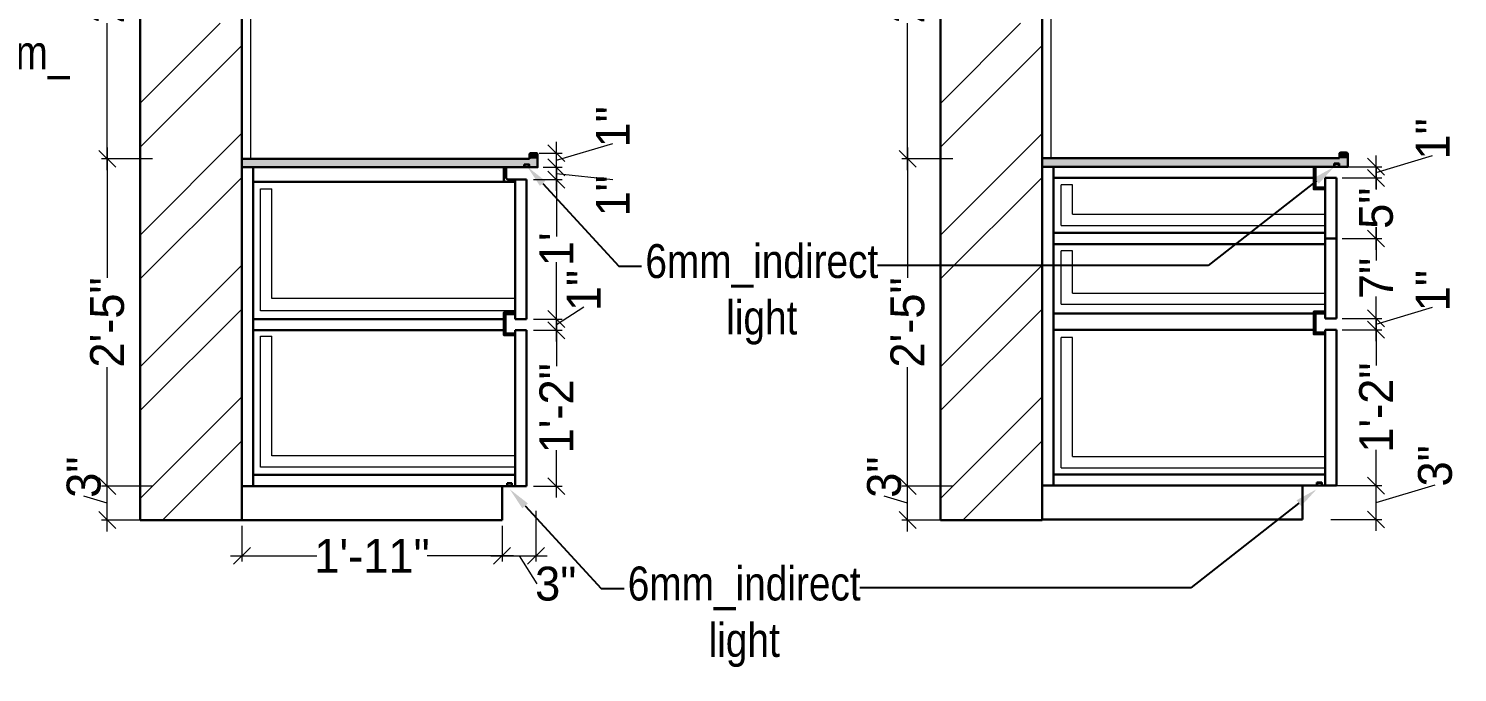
# Model space of a CAD drawing. Header units: millimetres. Extents: x 56222 to 3066687, y -650199 to -121287.
# Drawn here: x 140159.8 to 140286.3, y -185326.8 to -185269.7 of the extents above; entities that cross this region are included whole.
import ezdxf
from ezdxf import colors
from ezdxf.entities.mleader import LeaderData, LeaderLine
from ezdxf.math import Vec2, Vec3

# ---------------------------------------------------------------- set-up
doc = ezdxf.new("R2010")
doc.units = ezdxf.units.MM
doc.header["$MEASUREMENT"] = 0
doc.header["$PDMODE"] = 35
doc.linetypes.add('DASHED', pattern=[0.75, 0.5, -0.25])
doc.layers.get('Defpoints').update_dxf_attribs({"color": 220})
for name, color, linetype, lineweight in [('FURNITURE', 32, 'Continuous', 9), ('furniture dimensions', 1, 'DASHED', 0), ('hatch-wall', 8, 'Continuous', 9), ('Text', 7, 'Continuous', 15), ('wall', 7, 'Continuous', 30), ('XX~SLAB ( BEAM )~ ( DIM )', 7, 'Continuous', 9)]:
    doc.layers.add(name, color=color, linetype=linetype, lineweight=lineweight)
doc.styles.add('century g', font='GOTHIC.TTF')
doc.styles.add('style4', font='ARIALN.TTF')
doc.dimstyles.new('Archana', dxfattribs={"dimtxt": 2, "dimasz": 0.75, "dimexe": 0.5, "dimexo": 0.5, "dimgap": 0, "dimtad": 0, "dimzin": 0, "dimdsep": 46, "dimlunit": 4, "dimtxsty": 'century g', "dimblk": 'OBLIQUE', "dimcen": 0, "dimdle": 1, "dimclrd": 256, "dimclre": 256, "dimclrt": 256, "dimadec": 0, "dimazin": 0, "dimtfac": 1, "dimtofl": 0, "dimtmove": 1, "dimatfit": 3, "dimfxl": 1, "dimfxlon": 1, "dimtolj": 1, "dimtzin": 0, "dimlwd": -1, "dimlwe": -1, "dimarcsym": 0})

# ---------------------------------------------------------------- blocks, each defined once
blk = doc.blocks.new('_Oblique')
at = {"layer": 'wall', "color": 0, "lineweight": -2}
blk.add_line((-0.5, -0.5), (0.5, 0.5), dxfattribs=at)
blk = doc.blocks.new('*D344')
at = {"layer": 'Defpoints', "color": 0, "linetype": 'Continuous', "lineweight": 30, "transparency": 16777216}
for p in [(140166.75, -185310.26), (140178.67, -185310.26), (140178.67, -185313.26)]:
    blk.add_point(p, dxfattribs=at)
at = {"layer": 'furniture dimensions', "color": 5, "linetype": 'Continuous', "transparency": 16777216}
for p, q in [((140166.75, -185314.26), (140166.75, -185309.26)), ((140166.75, -185311.76), (140164.67, -185311.14)), ((140170.75, -185310.26), (140166.25, -185310.26))]:
    blk.add_line(p, q, dxfattribs=at)
at = {"layer": 'furniture dimensions', "color": 5, "linetype": 'ByBlock', "transparency": 16777216}
blk.add_line((140170.75, -185313.26), (140166.25, -185313.26), dxfattribs=at)
at = {"layer": 'furniture dimensions', "color": 5, "linetype": 'Continuous', "transparency": 16777216, "xscale": 1.5, "yscale": 1.5, "zscale": 1.5}
for p, rotation in [((140166.75, -185310.26), 90), ((140166.75, -185313.26), 270)]:
    blk.add_blockref('_Oblique', p, dxfattribs=dict(at, rotation=rotation))
at = {"layer": 'furniture dimensions', "linetype": 'Continuous', "lineweight": 0, "transparency": 16777216, "insert": (140164.67, -185309.46), "char_height": 3, "attachment_point": 5, "rotation": 90, "style": 'century g'}
blk.add_mtext('\\A1;3"', dxfattribs=at)
blk = doc.blocks.new('*D345')
at = {"layer": 'Defpoints', "color": 0, "linetype": 'Continuous', "lineweight": 30, "transparency": 16777216}
for p in [(140166.75, -185281.26), (140178.67, -185281.26), (140178.67, -185310.26)]:
    blk.add_point(p, dxfattribs=at)
at = {"layer": 'furniture dimensions', "color": 5, "linetype": 'Continuous', "transparency": 16777216}
for p, q in [((140166.75, -185280.26), (140166.75, -185291.81)), ((140170.75, -185281.26), (140166.25, -185281.26)), ((140166.75, -185311.26), (140166.75, -185299.72))]:
    blk.add_line(p, q, dxfattribs=at)
at = {"layer": 'furniture dimensions', "color": 5, "linetype": 'ByBlock', "transparency": 16777216}
blk.add_line((140170.75, -185310.26), (140166.25, -185310.26), dxfattribs=at)
at = {"layer": 'furniture dimensions', "color": 5, "linetype": 'Continuous', "transparency": 16777216, "xscale": 1.5, "yscale": 1.5, "zscale": 1.5}
for p, rotation in [((140166.75, -185281.26), 90), ((140166.75, -185310.26), 270)]:
    blk.add_blockref('_Oblique', p, dxfattribs=dict(at, rotation=rotation))
at = {"layer": 'furniture dimensions', "linetype": 'Continuous', "lineweight": 0, "transparency": 16777216, "insert": (140166.75, -185295.76), "char_height": 3, "attachment_point": 5, "rotation": 90, "style": 'century g'}
blk.add_mtext('\\A1;2\'-5"', dxfattribs=at)
blk = doc.blocks.new('*D346')
at = {"layer": 'Defpoints', "color": 0, "linetype": 'Continuous', "lineweight": 30, "transparency": 16777216}
for p in [(140178.67, -185313.26), (140201.71, -185313.26), (140201.71, -185316.43)]:
    blk.add_point(p, dxfattribs=at)
at = {"layer": 'furniture dimensions', "color": 5, "linetype": 'ByBlock', "transparency": 16777216}
blk.add_line((140178.67, -185313.76), (140178.67, -185316.93), dxfattribs=at)
at = {"layer": 'furniture dimensions', "color": 5, "linetype": 'Continuous', "transparency": 16777216}
for p, q in [((140201.71, -185313.76), (140201.71, -185316.93)), ((140177.67, -185316.43), (140185.31, -185316.43)), ((140202.71, -185316.43), (140195.07, -185316.43))]:
    blk.add_line(p, q, dxfattribs=at)
at = {"layer": 'furniture dimensions', "color": 5, "linetype": 'Continuous', "transparency": 16777216, "xscale": 1.5, "yscale": 1.5, "zscale": 1.5, "rotation": 180}
blk.add_blockref('_Oblique', (140178.67, -185316.43), dxfattribs=at)
at = {"layer": 'furniture dimensions', "color": 5, "linetype": 'Continuous', "transparency": 16777216, "xscale": 1.5, "yscale": 1.5, "zscale": 1.5}
blk.add_blockref('_Oblique', (140201.71, -185316.43), dxfattribs=at)
at = {"layer": 'furniture dimensions', "linetype": 'Continuous', "lineweight": 0, "transparency": 16777216, "insert": (140190.19, -185316.43), "char_height": 3, "attachment_point": 5, "style": 'century g'}
blk.add_mtext('\\A1;1\'-11"', dxfattribs=at)
blk = doc.blocks.new('*D347')
at = {"layer": 'Defpoints', "color": 0, "linetype": 'Continuous', "lineweight": 30, "transparency": 16777216}
for p in [(140204.71, -185310.26), (140201.71, -185313.26), (140204.71, -185316.43)]:
    blk.add_point(p, dxfattribs=at)
at = {"layer": 'furniture dimensions', "color": 5, "linetype": 'Continuous', "transparency": 16777216}
for p, q in [((140204.71, -185312.43), (140204.71, -185316.93)), ((140200.71, -185316.43), (140205.71, -185316.43)), ((140203.21, -185316.43), (140204.78, -185318.91))]:
    blk.add_line(p, q, dxfattribs=at)
at = {"layer": 'furniture dimensions', "color": 5, "linetype": 'ByBlock', "transparency": 16777216}
blk.add_line((140201.71, -185313.76), (140201.71, -185316.93), dxfattribs=at)
at = {"layer": 'furniture dimensions', "color": 5, "linetype": 'Continuous', "transparency": 16777216, "xscale": 1.5, "yscale": 1.5, "zscale": 1.5, "rotation": 180}
blk.add_blockref('_Oblique', (140201.71, -185316.43), dxfattribs=at)
at = {"layer": 'furniture dimensions', "color": 5, "linetype": 'Continuous', "transparency": 16777216, "xscale": 1.5, "yscale": 1.5, "zscale": 1.5}
blk.add_blockref('_Oblique', (140204.71, -185316.43), dxfattribs=at)
at = {"layer": 'furniture dimensions', "linetype": 'Continuous', "lineweight": 0, "transparency": 16777216, "insert": (140206.46, -185318.91), "char_height": 3, "attachment_point": 5, "style": 'century g'}
blk.add_mtext('\\A1;3"', dxfattribs=at)
blk = doc.blocks.new('*D348')
at = {"layer": 'Defpoints', "color": 0, "linetype": 'Continuous', "lineweight": 30, "transparency": 16777216}
for p in [(140204, -185296.45), (140206.52, -185296.45), (140204, -185310.26)]:
    blk.add_point(p, dxfattribs=at)
at = {"layer": 'furniture dimensions', "color": 5, "linetype": 'Continuous', "transparency": 16777216}
for p, q in [((140206.52, -185295.45), (140206.52, -185299.64)), ((140204.5, -185296.45), (140207.02, -185296.45)), ((140206.52, -185311.26), (140206.52, -185307.08))]:
    blk.add_line(p, q, dxfattribs=at)
at = {"layer": 'furniture dimensions', "color": 5, "linetype": 'ByBlock', "transparency": 16777216}
blk.add_line((140204.5, -185310.26), (140207.02, -185310.26), dxfattribs=at)
at = {"layer": 'furniture dimensions', "color": 5, "linetype": 'Continuous', "transparency": 16777216, "xscale": 1.5, "yscale": 1.5, "zscale": 1.5}
for p, rotation in [((140206.52, -185296.45), 90), ((140206.52, -185310.26), 270)]:
    blk.add_blockref('_Oblique', p, dxfattribs=dict(at, rotation=rotation))
at = {"layer": 'furniture dimensions', "linetype": 'Continuous', "lineweight": 0, "transparency": 16777216, "insert": (140206.52, -185303.36), "char_height": 3, "attachment_point": 5, "rotation": 90, "style": 'century g'}
blk.add_mtext('\\A1;1\'-2"', dxfattribs=at)
blk = doc.blocks.new('*D349')
at = {"layer": 'Defpoints', "color": 0, "linetype": 'Continuous', "lineweight": 30, "transparency": 16777216}
for p in [(140204, -185295.45), (140206.52, -185295.45), (140204, -185296.45)]:
    blk.add_point(p, dxfattribs=at)
at = {"layer": 'furniture dimensions', "color": 5, "linetype": 'Continuous', "transparency": 16777216}
for p, q in [((140206.52, -185295.95), (140208.94, -185294.38)), ((140206.52, -185297.45), (140206.52, -185294.45)), ((140204.5, -185295.45), (140207.02, -185295.45))]:
    blk.add_line(p, q, dxfattribs=at)
at = {"layer": 'furniture dimensions', "color": 5, "linetype": 'ByBlock', "transparency": 16777216}
blk.add_line((140204.5, -185296.45), (140207.02, -185296.45), dxfattribs=at)
at = {"layer": 'furniture dimensions', "color": 5, "linetype": 'Continuous', "transparency": 16777216, "xscale": 1.5, "yscale": 1.5, "zscale": 1.5}
for p, rotation in [((140206.52, -185295.45), 90), ((140206.52, -185296.45), 270)]:
    blk.add_blockref('_Oblique', p, dxfattribs=dict(at, rotation=rotation))
at = {"layer": 'furniture dimensions', "linetype": 'Continuous', "lineweight": 0, "transparency": 16777216, "insert": (140208.94, -185292.93), "char_height": 3, "attachment_point": 5, "rotation": 90, "style": 'century g'}
blk.add_mtext('\\A1;1"', dxfattribs=at)
blk = doc.blocks.new('*D350')
at = {"layer": 'Defpoints', "color": 0, "linetype": 'Continuous', "lineweight": 30, "transparency": 16777216}
for p in [(140204, -185283.1), (140206.52, -185283.1), (140204, -185295.45)]:
    blk.add_point(p, dxfattribs=at)
at = {"layer": 'furniture dimensions', "color": 5, "linetype": 'Continuous', "transparency": 16777216}
for p, q in [((140206.52, -185282.1), (140206.52, -185288.13)), ((140204.5, -185283.1), (140207.02, -185283.1)), ((140206.52, -185296.45), (140206.52, -185290.42))]:
    blk.add_line(p, q, dxfattribs=at)
at = {"layer": 'furniture dimensions', "color": 5, "linetype": 'ByBlock', "transparency": 16777216}
blk.add_line((140204.5, -185295.45), (140207.02, -185295.45), dxfattribs=at)
at = {"layer": 'furniture dimensions', "color": 5, "linetype": 'Continuous', "transparency": 16777216, "xscale": 1.5, "yscale": 1.5, "zscale": 1.5}
for p, rotation in [((140206.52, -185283.1), 90), ((140206.52, -185295.45), 270)]:
    blk.add_blockref('_Oblique', p, dxfattribs=dict(at, rotation=rotation))
at = {"layer": 'furniture dimensions', "linetype": 'Continuous', "lineweight": 0, "transparency": 16777216, "insert": (140206.52, -185289.28), "char_height": 3, "attachment_point": 5, "rotation": 90, "style": 'century g'}
blk.add_mtext("\\A1;1'", dxfattribs=at)
blk = doc.blocks.new('*D351')
at = {"layer": 'Defpoints', "color": 0, "linetype": 'Continuous', "lineweight": 30, "transparency": 16777216}
for p in [(140204.86, -185282.01), (140206.52, -185282.01), (140204, -185283.1)]:
    blk.add_point(p, dxfattribs=at)
at = {"layer": 'furniture dimensions', "color": 5, "linetype": 'Continuous', "transparency": 16777216}
for p, q in [((140205.36, -185282.01), (140207.02, -185282.01)), ((140206.52, -185284.1), (140206.52, -185281.01)), ((140206.52, -185282.56), (140211.52, -185283.09))]:
    blk.add_line(p, q, dxfattribs=at)
at = {"layer": 'furniture dimensions', "color": 5, "linetype": 'ByBlock', "transparency": 16777216}
blk.add_line((140204.5, -185283.1), (140207.02, -185283.1), dxfattribs=at)
at = {"layer": 'furniture dimensions', "color": 5, "linetype": 'Continuous', "transparency": 16777216, "xscale": 1.5, "yscale": 1.5, "zscale": 1.5}
for p, rotation in [((140206.52, -185282.01), 90), ((140206.52, -185283.1), 270)]:
    blk.add_blockref('_Oblique', p, dxfattribs=dict(at, rotation=rotation))
at = {"layer": 'furniture dimensions', "linetype": 'Continuous', "lineweight": 0, "transparency": 16777216, "insert": (140211.52, -185284.54), "char_height": 3, "attachment_point": 5, "rotation": 90, "style": 'century g'}
blk.add_mtext('\\A1;1"', dxfattribs=at)
blk = doc.blocks.new('*D352')
at = {"layer": 'Defpoints', "color": 0, "linetype": 'Continuous', "lineweight": 30, "transparency": 16777216}
for p in [(140204.5, -185280.76), (140206.52, -185280.76), (140204.86, -185282.01)]:
    blk.add_point(p, dxfattribs=at)
at = {"layer": 'furniture dimensions', "color": 5, "linetype": 'Continuous', "transparency": 16777216}
for p, q in [((140205, -185280.76), (140207.02, -185280.76)), ((140206.52, -185283.01), (140206.52, -185279.76)), ((140206.52, -185281.39), (140211.52, -185279.89))]:
    blk.add_line(p, q, dxfattribs=at)
at = {"layer": 'furniture dimensions', "color": 5, "linetype": 'ByBlock', "transparency": 16777216}
blk.add_line((140205.36, -185282.01), (140207.02, -185282.01), dxfattribs=at)
at = {"layer": 'furniture dimensions', "color": 5, "linetype": 'Continuous', "transparency": 16777216, "xscale": 1.5, "yscale": 1.5, "zscale": 1.5}
for p, rotation in [((140206.52, -185280.76), 90), ((140206.52, -185282.01), 270)]:
    blk.add_blockref('_Oblique', p, dxfattribs=dict(at, rotation=rotation))
at = {"layer": 'furniture dimensions', "linetype": 'Continuous', "lineweight": 0, "transparency": 16777216, "insert": (140211.52, -185278.43), "char_height": 3, "attachment_point": 5, "rotation": 90, "style": 'century g'}
blk.add_mtext('\\A1;1"', dxfattribs=at)
blk = doc.blocks.new('*D353')
at = {"layer": 'Defpoints', "color": 0, "linetype": 'Continuous', "lineweight": 30, "transparency": 16777216}
for p in [(140166.75, -185249.3), (140178.67, -185249.3), (140178.67, -185281.26)]:
    blk.add_point(p, dxfattribs=at)
at = {"layer": 'furniture dimensions', "color": 5, "linetype": 'Continuous', "transparency": 16777216}
for p, q in [((140166.75, -185248.3), (140166.75, -185261.32)), ((140170.75, -185249.3), (140166.25, -185249.3)), ((140166.75, -185282.26), (140166.75, -185269.24))]:
    blk.add_line(p, q, dxfattribs=at)
at = {"layer": 'furniture dimensions', "color": 5, "linetype": 'ByBlock', "transparency": 16777216}
blk.add_line((140170.75, -185281.26), (140166.25, -185281.26), dxfattribs=at)
at = {"layer": 'furniture dimensions', "color": 5, "linetype": 'Continuous', "transparency": 16777216, "xscale": 1.5, "yscale": 1.5, "zscale": 1.5}
for p, rotation in [((140166.75, -185249.3), 90), ((140166.75, -185281.26), 270)]:
    blk.add_blockref('_Oblique', p, dxfattribs=dict(at, rotation=rotation))
at = {"layer": 'furniture dimensions', "linetype": 'Continuous', "lineweight": 0, "transparency": 16777216, "insert": (140166.75, -185265.28), "char_height": 3, "attachment_point": 5, "rotation": 90, "style": 'century g'}
blk.add_mtext('\\A1;2\'-8"', dxfattribs=at)
blk = doc.blocks.new('*D398')
at = {"layer": 'Defpoints', "color": 0, "linetype": 'Continuous', "lineweight": 30, "transparency": 16777216}
for p in [(140237.62, -185310.26), (140249.54, -185310.26), (140249.54, -185313.26)]:
    blk.add_point(p, dxfattribs=at)
at = {"layer": 'furniture dimensions', "color": 5, "linetype": 'Continuous', "transparency": 16777216}
for p, q in [((140237.62, -185314.26), (140237.62, -185309.26)), ((140237.62, -185311.76), (140235.55, -185311.14)), ((140241.62, -185310.26), (140237.12, -185310.26))]:
    blk.add_line(p, q, dxfattribs=at)
at = {"layer": 'furniture dimensions', "color": 5, "linetype": 'ByBlock', "transparency": 16777216}
blk.add_line((140241.62, -185313.26), (140237.12, -185313.26), dxfattribs=at)
at = {"layer": 'furniture dimensions', "color": 5, "linetype": 'Continuous', "transparency": 16777216, "xscale": 1.5, "yscale": 1.5, "zscale": 1.5}
for p, rotation in [((140237.62, -185310.26), 90), ((140237.62, -185313.26), 270)]:
    blk.add_blockref('_Oblique', p, dxfattribs=dict(at, rotation=rotation))
at = {"layer": 'furniture dimensions', "linetype": 'Continuous', "lineweight": 0, "transparency": 16777216, "insert": (140235.55, -185309.46), "char_height": 3, "attachment_point": 5, "rotation": 90, "style": 'century g'}
blk.add_mtext('\\A1;3"', dxfattribs=at)
blk = doc.blocks.new('*D399')
at = {"layer": 'Defpoints', "color": 0, "linetype": 'Continuous', "lineweight": 30, "transparency": 16777216}
for p in [(140237.62, -185281.26), (140249.54, -185281.26), (140249.54, -185310.26)]:
    blk.add_point(p, dxfattribs=at)
at = {"layer": 'furniture dimensions', "color": 5, "linetype": 'Continuous', "transparency": 16777216}
for p, q in [((140237.62, -185280.26), (140237.62, -185291.81)), ((140241.62, -185281.26), (140237.12, -185281.26)), ((140237.62, -185311.26), (140237.62, -185299.72))]:
    blk.add_line(p, q, dxfattribs=at)
at = {"layer": 'furniture dimensions', "color": 5, "linetype": 'ByBlock', "transparency": 16777216}
blk.add_line((140241.62, -185310.26), (140237.12, -185310.26), dxfattribs=at)
at = {"layer": 'furniture dimensions', "color": 5, "linetype": 'Continuous', "transparency": 16777216, "xscale": 1.5, "yscale": 1.5, "zscale": 1.5}
for p, rotation in [((140237.62, -185281.26), 90), ((140237.62, -185310.26), 270)]:
    blk.add_blockref('_Oblique', p, dxfattribs=dict(at, rotation=rotation))
at = {"layer": 'furniture dimensions', "linetype": 'Continuous', "lineweight": 0, "transparency": 16777216, "insert": (140237.62, -185295.76), "char_height": 3, "attachment_point": 5, "rotation": 90, "style": 'century g'}
blk.add_mtext('\\A1;2\'-5"', dxfattribs=at)
blk = doc.blocks.new('*D390')
at = {"layer": 'Defpoints', "color": 0, "linetype": 'Continuous', "lineweight": 30, "transparency": 16777216}
for p in [(140237.62, -185249.3), (140249.54, -185249.3), (140249.54, -185281.26)]:
    blk.add_point(p, dxfattribs=at)
at = {"layer": 'furniture dimensions', "color": 5, "linetype": 'Continuous', "transparency": 16777216}
for p, q in [((140237.62, -185248.3), (140237.62, -185261.32)), ((140241.62, -185249.3), (140237.12, -185249.3)), ((140237.62, -185282.26), (140237.62, -185269.24))]:
    blk.add_line(p, q, dxfattribs=at)
at = {"layer": 'furniture dimensions', "color": 5, "linetype": 'ByBlock', "transparency": 16777216}
blk.add_line((140241.62, -185281.26), (140237.12, -185281.26), dxfattribs=at)
at = {"layer": 'furniture dimensions', "color": 5, "linetype": 'Continuous', "transparency": 16777216, "xscale": 1.5, "yscale": 1.5, "zscale": 1.5}
for p, rotation in [((140237.62, -185249.3), 90), ((140237.62, -185281.26), 270)]:
    blk.add_blockref('_Oblique', p, dxfattribs=dict(at, rotation=rotation))
at = {"layer": 'furniture dimensions', "linetype": 'Continuous', "lineweight": 0, "transparency": 16777216, "insert": (140237.62, -185265.28), "char_height": 3, "attachment_point": 5, "rotation": 90, "style": 'century g'}
blk.add_mtext('\\A1;2\'-8"', dxfattribs=at)
blk = doc.blocks.new('*D400')
at = {"layer": 'Defpoints', "color": 0, "linetype": 'Continuous', "lineweight": 30, "transparency": 16777216}
for p in [(140272.59, -185310.21), (140279.11, -185310.21), (140272.59, -185313.21)]:
    blk.add_point(p, dxfattribs=at)
at = {"layer": 'furniture dimensions', "color": 5, "linetype": 'Continuous', "transparency": 16777216}
for p, q in [((140279.11, -185314.21), (140279.11, -185309.21)), ((140275.11, -185310.21), (140279.61, -185310.21)), ((140279.11, -185311.71), (140284.34, -185310.14))]:
    blk.add_line(p, q, dxfattribs=at)
at = {"layer": 'furniture dimensions', "color": 5, "linetype": 'ByBlock', "transparency": 16777216}
blk.add_line((140275.11, -185313.21), (140279.61, -185313.21), dxfattribs=at)
at = {"layer": 'furniture dimensions', "color": 5, "linetype": 'Continuous', "transparency": 16777216, "xscale": 1.5, "yscale": 1.5, "zscale": 1.5}
for p, rotation in [((140279.11, -185310.21), 90), ((140279.11, -185313.21), 270)]:
    blk.add_blockref('_Oblique', p, dxfattribs=dict(at, rotation=rotation))
at = {"layer": 'furniture dimensions', "linetype": 'Continuous', "lineweight": 0, "transparency": 16777216, "insert": (140284.34, -185308.46), "char_height": 3, "attachment_point": 5, "rotation": 90, "style": 'century g'}
blk.add_mtext('\\A1;3"', dxfattribs=at)
blk = doc.blocks.new('*D401')
at = {"layer": 'Defpoints', "color": 0, "linetype": 'Continuous', "lineweight": 30, "transparency": 16777216}
for p in [(140275.59, -185296.4), (140279.11, -185296.4), (140275.59, -185310.21)]:
    blk.add_point(p, dxfattribs=at)
at = {"layer": 'furniture dimensions', "color": 5, "linetype": 'Continuous', "transparency": 16777216}
for p, q in [((140279.11, -185295.4), (140279.11, -185299.58)), ((140276.09, -185296.4), (140279.61, -185296.4)), ((140279.11, -185311.21), (140279.11, -185307.03))]:
    blk.add_line(p, q, dxfattribs=at)
at = {"layer": 'furniture dimensions', "color": 5, "linetype": 'ByBlock', "transparency": 16777216}
blk.add_line((140276.09, -185310.21), (140279.61, -185310.21), dxfattribs=at)
at = {"layer": 'furniture dimensions', "color": 5, "linetype": 'Continuous', "transparency": 16777216, "xscale": 1.5, "yscale": 1.5, "zscale": 1.5}
for p, rotation in [((140279.11, -185296.4), 90), ((140279.11, -185310.21), 270)]:
    blk.add_blockref('_Oblique', p, dxfattribs=dict(at, rotation=rotation))
at = {"layer": 'furniture dimensions', "linetype": 'Continuous', "lineweight": 0, "transparency": 16777216, "insert": (140279.11, -185303.3), "char_height": 3, "attachment_point": 5, "rotation": 90, "style": 'century g'}
blk.add_mtext('\\A1;1\'-2"', dxfattribs=at)
blk = doc.blocks.new('*D402')
at = {"layer": 'Defpoints', "color": 0, "linetype": 'Continuous', "lineweight": 30, "transparency": 16777216}
for p in [(140275.59, -185295.4), (140279.11, -185295.4), (140275.59, -185296.4)]:
    blk.add_point(p, dxfattribs=at)
at = {"layer": 'furniture dimensions', "color": 5, "linetype": 'Continuous', "transparency": 16777216}
for p, q in [((140279.11, -185297.4), (140279.11, -185294.4)), ((140279.11, -185295.9), (140284.11, -185294.4)), ((140276.09, -185295.4), (140279.61, -185295.4))]:
    blk.add_line(p, q, dxfattribs=at)
at = {"layer": 'furniture dimensions', "color": 5, "linetype": 'ByBlock', "transparency": 16777216}
blk.add_line((140276.09, -185296.4), (140279.61, -185296.4), dxfattribs=at)
at = {"layer": 'furniture dimensions', "color": 5, "linetype": 'Continuous', "transparency": 16777216, "xscale": 1.5, "yscale": 1.5, "zscale": 1.5}
for p, rotation in [((140279.11, -185295.4), 90), ((140279.11, -185296.4), 270)]:
    blk.add_blockref('_Oblique', p, dxfattribs=dict(at, rotation=rotation))
at = {"layer": 'furniture dimensions', "linetype": 'Continuous', "lineweight": 0, "transparency": 16777216, "insert": (140284.11, -185292.94), "char_height": 3, "attachment_point": 5, "rotation": 90, "style": 'century g'}
blk.add_mtext('\\A1;1"', dxfattribs=at)
blk = doc.blocks.new('*D403')
at = {"layer": 'Defpoints', "color": 0, "linetype": 'Continuous', "lineweight": 30, "transparency": 16777216}
for p in [(140275.59, -185288.32), (140279.11, -185288.32), (140275.59, -185295.4)]:
    blk.add_point(p, dxfattribs=at)
at = {"layer": 'furniture dimensions', "color": 5, "linetype": 'Continuous', "transparency": 16777216}
for p, q in [((140276.09, -185288.32), (140279.61, -185288.32)), ((140279.11, -185287.32), (140279.11, -185290.26)), ((140279.11, -185296.4), (140279.11, -185293.47))]:
    blk.add_line(p, q, dxfattribs=at)
at = {"layer": 'furniture dimensions', "color": 5, "linetype": 'ByBlock', "transparency": 16777216}
blk.add_line((140276.09, -185295.4), (140279.61, -185295.4), dxfattribs=at)
at = {"layer": 'furniture dimensions', "color": 5, "linetype": 'Continuous', "transparency": 16777216, "xscale": 1.5, "yscale": 1.5, "zscale": 1.5}
for p, rotation in [((140279.11, -185288.32), 90), ((140279.11, -185295.4), 270)]:
    blk.add_blockref('_Oblique', p, dxfattribs=dict(at, rotation=rotation))
at = {"layer": 'furniture dimensions', "linetype": 'Continuous', "lineweight": 0, "transparency": 16777216, "insert": (140279.11, -185291.86), "char_height": 3, "attachment_point": 5, "rotation": 90, "style": 'century g'}
blk.add_mtext('\\A1;7"', dxfattribs=at)
blk = doc.blocks.new('*D404')
at = {"layer": 'Defpoints', "color": 0, "linetype": 'Continuous', "lineweight": 30, "transparency": 16777216}
for p in [(140275.59, -185282.96), (140279.11, -185282.96), (140275.59, -185288.32)]:
    blk.add_point(p, dxfattribs=at)
at = {"layer": 'furniture dimensions', "color": 5, "linetype": 'Continuous', "transparency": 16777216}
for p, q in [((140279.11, -185281.96), (140279.11, -185283.97)), ((140276.09, -185282.96), (140279.61, -185282.96)), ((140279.11, -185289.32), (140279.11, -185287.31))]:
    blk.add_line(p, q, dxfattribs=at)
at = {"layer": 'furniture dimensions', "color": 5, "linetype": 'ByBlock', "transparency": 16777216}
blk.add_line((140276.09, -185288.32), (140279.61, -185288.32), dxfattribs=at)
at = {"layer": 'furniture dimensions', "color": 5, "linetype": 'Continuous', "transparency": 16777216, "xscale": 1.5, "yscale": 1.5, "zscale": 1.5}
for p, rotation in [((140279.11, -185282.96), 90), ((140279.11, -185288.32), 270)]:
    blk.add_blockref('_Oblique', p, dxfattribs=dict(at, rotation=rotation))
at = {"layer": 'furniture dimensions', "linetype": 'Continuous', "lineweight": 0, "transparency": 16777216, "insert": (140279.11, -185285.64), "char_height": 3, "attachment_point": 5, "rotation": 90, "style": 'century g'}
blk.add_mtext('\\A1;5"', dxfattribs=at)
blk = doc.blocks.new('*D405')
at = {"layer": 'Defpoints', "color": 0, "linetype": 'Continuous', "lineweight": 30, "transparency": 16777216}
for p in [(140275.59, -185281.96), (140279.11, -185281.96), (140275.59, -185282.96)]:
    blk.add_point(p, dxfattribs=at)
at = {"layer": 'furniture dimensions', "color": 5, "linetype": 'Continuous', "transparency": 16777216}
for p, q in [((140276.09, -185281.96), (140279.61, -185281.96)), ((140279.11, -185283.96), (140279.11, -185280.96)), ((140279.11, -185282.46), (140284.11, -185280.96))]:
    blk.add_line(p, q, dxfattribs=at)
at = {"layer": 'furniture dimensions', "color": 5, "linetype": 'ByBlock', "transparency": 16777216}
blk.add_line((140276.09, -185282.96), (140279.61, -185282.96), dxfattribs=at)
at = {"layer": 'furniture dimensions', "color": 5, "linetype": 'Continuous', "transparency": 16777216, "xscale": 1.5, "yscale": 1.5, "zscale": 1.5}
for p, rotation in [((140279.11, -185281.96), 90), ((140279.11, -185282.96), 270)]:
    blk.add_blockref('_Oblique', p, dxfattribs=dict(at, rotation=rotation))
at = {"layer": 'furniture dimensions', "linetype": 'Continuous', "lineweight": 0, "transparency": 16777216, "insert": (140284.11, -185279.5), "char_height": 3, "attachment_point": 5, "rotation": 90, "style": 'century g'}
blk.add_mtext('\\A1;1"', dxfattribs=at)

msp = doc.modelspace()

# ---------------------------------------------------------------- hatches: boundary and pattern name
at = {"layer": 'furniture dimensions', "lineweight": 30, "true_color": 0x939598}
h = msp.add_hatch(color=252, dxfattribs=at)
h.dxf.hatch_style = 1
h.paths.add_polyline_path([(140204.86, -185280.86, 0.416383), (140204.76, -185280.76), (140204.24, -185280.76, 0.413345), (140204.14, -185280.86), (140204.14, -185281.26), (140204.86, -185281.26)])
h = msp.add_hatch(color=252, dxfattribs=at)
h.dxf.hatch_style = 1
h.paths.add_polyline_path([(140276.59, -185280.81, 0.416383), (140276.48, -185280.71), (140275.96, -185280.71, 0.413345), (140275.86, -185280.81), (140275.86, -185281.21), (140276.59, -185281.21)])
at = {"layer": 'furniture dimensions', "true_color": 0x939598}
h = msp.add_hatch(color=252, dxfattribs=at)
h.dxf.hatch_style = 1
h.paths.add_polyline_path([(140202.67, -185281.26), (140178.67, -185281.26), (140178.67, -185282.01), (140202.67, -185282.01)])
h.paths.add_polyline_path([(140204.86, -185282.01), (140204.86, -185281.26), (140202.67, -185281.26), (140202.67, -185282.01)])
h = msp.add_hatch(color=252, dxfattribs=at)
h.dxf.hatch_style = 1
h.paths.add_polyline_path([(140249.54, -185281.96), (140249.54, -185281.21), (140276.59, -185281.21), (140276.59, -185281.96)])
at = {"layer": 'hatch-wall'}
h = msp.add_hatch(dxfattribs=at)
h.set_pattern_fill('ANSI32', color=256, scale=22)
h.set_pattern_definition([(45, (11939.933, -202130.387), (-5.83363094, 5.83363094), []), (45, (11943.822, -202130.387), (-5.83363094, 5.83363094), [])])
h.paths.add_polyline_path([(140178.64, -185269.26), (140169.64, -185269.26), (140169.67, -185313.26), (140178.67, -185313.26)])
h = msp.add_hatch(dxfattribs=at)
h.set_pattern_fill('ANSI32', color=256, scale=22)
h.set_pattern_definition([(45, (12010.8085, -202130.387), (-5.83363094, 5.83363094), []), (45, (12014.698, -202130.387), (-5.83363094, 5.83363094), [])])
h.paths.add_polyline_path([(140249.52, -185269.26), (140240.52, -185269.26), (140240.54, -185313.26), (140249.54, -185313.26)])

# ---------------------------------------------------------------- linework, layer by layer
at = {"layer": 'FURNITURE', "lineweight": 30, "ltscale": 0.4}
for p, q in [((140204.24, -185280.76, 0.13), (140204.76, -185280.76, 0.13)), ((140275.96, -185280.71, 0.13), (140276.49, -185280.71, 0.13))]:
    msp.add_line(p, q, dxfattribs=at)
at = {"layer": 'FURNITURE', "lineweight": 30}
for p, q in [((140178.67, -185281.26, 0.13), (140204.14, -185281.26, 0.13)), ((140178.67, -185281.26, 0.13), (140178.67, -185313.26, 0.13)), ((140178.67, -185282.01, 0.13), (140204.86, -185282.01, 0.13)), ((140179.67, -185310.26, 0.13), (140179.67, -185282.01, 0.13)), ((140203.68, -185281.75, 0.13), (140204.11, -185281.75, 0.13)), ((140203.68, -185281.75, 0.13), (140203.68, -185282.01, 0.13)), ((140204.11, -185281.75, 0.13), (140204.11, -185282.01, 0.13)), ((140249.54, -185280.96, 0.13), (140249.54, -185313.21, 0.13)), ((140275.86, -185281.21, 0.13), (140249.54, -185281.21, 0.13)), ((140276.59, -185281.96, 0.13), (140249.54, -185281.96, 0.13)), ((140250.54, -185310.21, 0.13), (140250.54, -185281.96, 0.13)), ((140275.4, -185281.69, 0.13), (140275.84, -185281.69, 0.13)), ((140275.4, -185281.69, 0.13), (140275.4, -185281.96, 0.13)), ((140275.84, -185281.69, 0.13), (140275.84, -185281.96, 0.13)), ((140276.59, -185280.96, 0.13), (140276.59, -185281.96, 0.13)), ((140179.67, -185283.3, 0.13), (140202.86, -185283.3, 0.13)), ((140202.86, -185283.1, 0.13), (140203.86, -185283.1, 0.13)), ((140202.86, -185283.26, 0.13), (140202.86, -185295.45, 0.13)), ((140203.86, -185283.1, 0.13), (140203.86, -185295.45, 0.13)), ((140250.54, -185282.96, 0.13), (140273.59, -185282.96, 0.13)), ((140274.59, -185282.96, 0.13), (140274.59, -185295.4, 0.13)), ((140275.59, -185282.96, 0.13), (140274.59, -185282.96, 0.13)), ((140275.59, -185282.96, 0.13), (140275.59, -185295.4, 0.13)), ((140274.59, -185287.82, 0.13), (140250.54, -185287.82, 0.13)), ((140275.59, -185288.32, 0.13), (140274.59, -185288.32, 0.13)), ((140274.59, -185289.76, 0.13), (140274.59, -185288.32, 0.13)), ((140274.59, -185288.82, 0.13), (140250.54, -185288.82, 0.13)), ((140201.86, -185295.45, 0.13), (140179.67, -185295.45, 0.13)), ((140201.86, -185295.38, 0.13), (140201.86, -185296.38, 0.13)), ((140203.86, -185295.45, 0.13), (140202.86, -185295.45, 0.13)), ((140273.59, -185294.95, 0.13), (140250.54, -185294.95, 0.13)), ((140274.59, -185295.4, 0.13), (140275.59, -185295.4, 0.13)), ((140201.86, -185296.45, 0.13), (140179.67, -185296.45, 0.13)), ((140202.86, -185296.45, 0.13), (140202.86, -185310.26, 0.13)), ((140202.86, -185297.51, 0.13), (140202.86, -185296.45, 0.13)), ((140203.86, -185296.45, 0.13), (140202.86, -185296.45, 0.13)), ((140203.86, -185296.45, 0.13), (140203.86, -185310.26, 0.13)), ((140273.59, -185296.4, 0.13), (140250.54, -185296.4, 0.13)), ((140274.59, -185296.4, 0.13), (140274.59, -185310.21, 0.13)), ((140274.59, -185296.4, 0.13), (140275.59, -185296.4, 0.13)), ((140275.59, -185296.4, 0.13), (140275.59, -185310.21, 0.13)), ((140202.86, -185309.26, 0.13), (140179.67, -185309.26, 0.13)), ((140202.15, -185310, 0.13), (140202.58, -185310, 0.13)), ((140202.15, -185310, 0.13), (140202.15, -185310.26, 0.13)), ((140202.58, -185310, 0.13), (140202.58, -185310.26, 0.13)), ((140274.59, -185309.21, 0.13), (140250.54, -185309.21, 0.13)), ((140273.87, -185309.94, 0.13), (140274.3, -185309.94, 0.13)), ((140273.87, -185309.94, 0.13), (140273.87, -185310.21, 0.13)), ((140274.3, -185309.94, 0.13), (140274.3, -185310.21, 0.13)), ((140178.67, -185310.26, 0.13), (140203.86, -185310.26, 0.13)), ((140201.71, -185310.26, 0.13), (140201.71, -185313.26, 0.13)), ((140275.59, -185310.21, 0.13), (140249.54, -185310.21, 0.13)), ((140272.59, -185310.21, 0.13), (140272.59, -185313.21, 0.13)), ((140272.59, -185310.21, 0.13), (140275.59, -185310.21, 0.13)), ((140201.71, -185313.26, 0.13), (140178.67, -185313.26, 0.13)), ((140272.59, -185313.21, 0.13), (140249.54, -185313.21, 0.13))]:
    msp.add_line(p, q, dxfattribs=at)
at = {"layer": 'FURNITURE'}
for p, q in [((140180.31, -185283.91, 0.13), (140181.31, -185283.91, 0.13)), ((140180.31, -185294.74, 0.13), (140180.31, -185283.91, 0.13)), ((140181.31, -185293.62, 0.13), (140181.31, -185283.91, 0.13)), ((140251.22, -185287.17, 0.13), (140251.22, -185283.57, 0.13)), ((140252.22, -185283.57, 0.13), (140251.22, -185283.57, 0.13)), ((140252.22, -185286.17, 0.13), (140252.22, -185283.57, 0.13)), ((140251.22, -185287.17, 0.13), (140274.59, -185287.17, 0.13)), ((140252.22, -185286.17, 0.13), (140274.59, -185286.17, 0.13)), ((140251.22, -185294.15, 0.13), (140251.22, -185289.41, 0.13)), ((140252.22, -185289.41, 0.13), (140251.22, -185289.41, 0.13)), ((140252.22, -185293.15, 0.13), (140252.22, -185289.41, 0.13)), ((140252.22, -185293.15, 0.13), (140274.59, -185293.15, 0.13)), ((140202.86, -185294.74, 0.13), (140180.31, -185294.74, 0.13)), ((140202.86, -185293.62, 0.13), (140181.31, -185293.62, 0.13)), ((140251.22, -185294.15, 0.13), (140274.59, -185294.15, 0.13)), ((140180.31, -185296.98, 0.13), (140181.31, -185296.98, 0.13)), ((140180.31, -185308.57, 0.13), (140180.31, -185296.98, 0.13)), ((140181.31, -185307.57, 0.13), (140181.31, -185296.98, 0.13)), ((140251.22, -185308.62, 0.13), (140251.22, -185297.1, 0.13)), ((140252.22, -185297.1, 0.13), (140251.22, -185297.1, 0.13)), ((140252.22, -185297.1, 0.13), (140251.22, -185297.1, 0.13)), ((140252.22, -185297.1, 0.13), (140251.22, -185297.1, 0.13)), ((140252.22, -185307.62, 0.13), (140252.22, -185297.1, 0.13)), ((140202.86, -185308.57, 0.13), (140180.31, -185308.57, 0.13)), ((140202.86, -185307.57, 0.13), (140181.31, -185307.57, 0.13)), ((140251.22, -185308.62, 0.13), (140274.59, -185308.62, 0.13)), ((140252.22, -185307.62, 0.13), (140274.59, -185307.62, 0.13))]:
    msp.add_line(p, q, dxfattribs=at)
at = {"layer": 'FURNITURE', "lineweight": 30, "ltscale": 0.4, "elevation": 0.13}
for points in [[(140204.14, -185281.26), (140204.14, -185280.86, -0.414214), (140204.24, -185280.76), (140204.76, -185280.76, -0.414214), (140204.86, -185280.86), (140204.86, -185282.01), (140202.91, -185282.01)], [(140275.86, -185281.21), (140275.86, -185280.81, -0.414214), (140275.96, -185280.71), (140276.49, -185280.71, -0.414214), (140276.59, -185280.81), (140276.59, -185281.96), (140274.64, -185281.96)]]:
    msp.add_lwpolyline(points, format="xyb", dxfattribs=at)
msp.add_lwpolyline([(140202.86, -185283.1), (140202.26, -185283.1, -0.414214), (140202.06, -185282.9), (140202.06, -185282.01), (140201.86, -185282.01), (140201.86, -185283.1, 0.414214), (140202.06, -185283.3), (140202.86, -185283.3)], format="xyb", close=True, dxfattribs=at)
at = {"layer": 'FURNITURE', "color": 3, "lineweight": 30, "elevation": 0.13}
for points in [[(140203.69, -185281.76), (140204.09, -185281.76), (140204.09, -185282.01), (140203.69, -185282.01)], [(140275.41, -185281.71), (140275.82, -185281.71), (140275.82, -185281.96), (140275.41, -185281.96)], [(140273.88, -185309.96), (140274.29, -185309.96), (140274.29, -185310.21), (140273.88, -185310.21)], [(140202.16, -185310.01), (140202.56, -185310.01), (140202.56, -185310.26), (140202.16, -185310.26)]]:
    msp.add_lwpolyline(points, close=True, dxfattribs=at)
at = {"layer": 'FURNITURE', "lineweight": 30, "elevation": 0.13}
for points in [[(140274.59, -185283.81), (140274.59, -185283.96), (140273.59, -185283.96), (140273.59, -185281.96), (140273.74, -185281.96), (140273.74, -185282.11)], [(140274.59, -185283.81), (140273.74, -185283.81), (140273.74, -185282.11), (140273.74, -185282.11)], [(140274.59, -185296.65), (140274.59, -185296.8), (140273.59, -185296.8), (140273.59, -185294.8), (140274.59, -185294.8), (140274.59, -185294.95)], [(140202.86, -185296.73), (140202.86, -185296.88), (140201.86, -185296.88), (140201.86, -185294.88), (140202.86, -185294.88), (140202.86, -185295.03)], [(140202.86, -185296.73), (140202.01, -185296.73), (140202.01, -185295.03), (140202.86, -185295.03)], [(140274.59, -185296.65), (140273.74, -185296.65), (140273.74, -185294.95), (140274.59, -185294.95)]]:
    msp.add_lwpolyline(points, dxfattribs=at)
at = {"layer": 'XX~SLAB ( BEAM )~ ( DIM )', "color": 242, "lineweight": 15, "true_color": 0xcd2027}
for p, q in [((140178.67, -185249.3, 0.13), (140178.67, -185281.26, 0.13)), ((140179.42, -185249.3, 0.13), (140179.42, -185281.26, 0.13)), ((140249.54, -185249.3, 0.13), (140249.54, -185281.26, 0.13)), ((140250.29, -185249.3, 0.13), (140250.29, -185281.26, 0.13))]:
    msp.add_line(p, q, dxfattribs=at)
at = {"layer": 'XX~SLAB ( BEAM )~ ( DIM )', "lineweight": 30, "elevation": 0.13}
for points in [[(140178.67, -185313.26), (140169.67, -185313.26), (140169.67, -185202.26), (140178.67, -185202.26)], [(140249.54, -185313.26), (140240.54, -185313.26), (140240.54, -185202.26), (140249.54, -185202.26)]]:
    msp.add_lwpolyline(points, close=True, dxfattribs=at)

# ---------------------------------------------------------------- dimensions: what is measured, and where the dimension line sits
at = {"layer": 'furniture dimensions', "color": 5, "linetype": 'Continuous', "lineweight": 0}
for base, p1, p2, picture, middle in [((140166.75, -185249.3, 0.13), (140178.67, -185281.26, 0.13), (140178.67, -185249.3, 0.13), '*D353', (140166.75, -185265.28, 0.13)), ((140237.62, -185249.3, 0.13), (140249.54, -185281.26, 0.13), (140249.54, -185249.3, 0.13), '*D390', (140237.62, -185265.28, 0.13)), ((140206.52, -185280.76, 0.13), (140204.86, -185282.01, 0.13), (140204.5, -185280.76, 0.13), '*D352', (140211.52, -185279.89, 0.13)), ((140279.11, -185281.96, 0.13), (140275.59, -185282.96, 0.13), (140275.59, -185281.96, 0.13), '*D405', (140284.11, -185280.96, 0.13)), ((140166.75, -185281.26, 0.13), (140178.67, -185310.26, 0.13), (140178.67, -185281.26, 0.13), '*D345', (140166.75, -185295.76, 0.13)), ((140237.62, -185281.26, 0.13), (140249.54, -185310.26, 0.13), (140249.54, -185281.26, 0.13), '*D399', (140237.62, -185295.76, 0.13)), ((140206.52, -185283.1, 0.13), (140204, -185295.45, 0.13), (140204, -185283.1, 0.13), '*D350', (140206.52, -185289.28, 0.13)), ((140279.11, -185282.96, 0.13), (140275.59, -185288.32, 0.13), (140275.59, -185282.96, 0.13), '*D404', (140279.11, -185285.64, 0.13)), ((140279.11, -185288.32, 0.13), (140275.59, -185295.4, 0.13), (140275.59, -185288.32, 0.13), '*D403', (140279.11, -185291.86, 0.13)), ((140279.11, -185295.4, 0.13), (140275.59, -185296.4, 0.13), (140275.59, -185295.4, 0.13), '*D402', (140284.11, -185294.4, 0.13)), ((140206.52, -185296.45, 0.13), (140204, -185310.26, 0.13), (140204, -185296.45, 0.13), '*D348', (140206.52, -185303.36, 0.13)), ((140279.11, -185296.4, 0.13), (140275.59, -185310.21, 0.13), (140275.59, -185296.4, 0.13), '*D401', (140279.11, -185303.3, 0.13)), ((140166.75, -185310.26, 0.13), (140178.67, -185313.26, 0.13), (140178.67, -185310.26, 0.13), '*D344', (140164.67, -185311.14, 0.13)), ((140237.62, -185310.26, 0.13), (140249.54, -185313.26, 0.13), (140249.54, -185310.26, 0.13), '*D398', (140235.55, -185311.14, 0.13)), ((140279.11, -185310.21, 0.13), (140272.59, -185313.21, 0.13), (140272.59, -185310.21, 0.13), '*D400', (140284.34, -185310.14, 0.13))]:
    dim = msp.add_linear_dim(base=base, p1=p1, p2=p2, angle=90, dimstyle='Archana', override={"dimtxt": 3, "dimasz": 1.5, "dimdec": 0, "dimclrd": 5, "dimclre": 5, "dimfxl": 4}, dxfattribs=at)
    dim.commit()
    dim.dimension.update_dxf_attribs({"geometry": picture, "text_midpoint": middle})
for base, p1, p2, picture, middle in [((140206.52, -185282.01, 0.13), (140204, -185283.1, 0.13), (140204.86, -185282.01, 0.13), '*D351', (140211.52, -185283.09, 0.13)), ((140206.52, -185295.45, 0.13), (140204, -185296.45, 0.13), (140204, -185295.45, 0.13), '*D349', (140208.94, -185294.38, 0.13))]:
    dim = msp.add_linear_dim(base=base, p1=p1, p2=p2, angle=90, dimstyle='Archana', override={"dimtxt": 3, "dimasz": 1.5, "dimdec": 0, "dimclrd": 5, "dimclre": 5, "dimfxl": 4}, dxfattribs=at)
    dim.commit()
    dim.dimension.update_dxf_attribs({"geometry": picture, "text_midpoint": middle, "dimtype": 160})
dim = msp.add_linear_dim(base=(140204.71, -185316.43, 0.13), p1=(140201.71, -185313.26, 0.13), p2=(140204.71, -185310.26, 0.13), dimstyle='Archana', override={"dimtxt": 3, "dimasz": 1.5, "dimdec": 0, "dimclrd": 5, "dimclre": 5, "dimfxl": 4}, dxfattribs=at)
dim.commit()
dim.dimension.update_dxf_attribs({"geometry": '*D347', "text_midpoint": (140204.78, -185318.91, 0.13), "dimtype": 160})
dim = msp.add_linear_dim(base=(140201.71, -185316.43, 0.13), p1=(140178.67, -185313.26, 0.13), p2=(140201.71, -185313.26, 0.13), dimstyle='Archana', override={"dimtxt": 3, "dimasz": 1.5, "dimdec": 0, "dimclrd": 5, "dimclre": 5, "dimfxl": 4}, dxfattribs=at)
dim.commit()
dim.dimension.update_dxf_attribs({"geometry": '*D346', "text_midpoint": (140190.19, -185316.43, 0.13)})

# ---------------------------------------------------------------- leaders
at = {"layer": 'Text', "color": 1, "lineweight": 0, "ltscale": 20}
ml = msp.add_multileader_mtext('Standard', dxfattribs=at)
ml.set_content('20mm_Platform_\\PStone finished', color=1, style='style4')
ml.set_leader_properties()
ml.build(insert=Vec2(0, 0))
ml.multileader.update_dxf_attribs({"dogleg_length": 2.02, "arrow_head_size": 2})
ctx = ml.context
ctx.base_point, ctx.char_height, ctx.arrow_head_size, ctx.landing_gap_size, ctx.plane_origin = Vec3(140136.83, -185271.87, 0.13), 3, 2, 0.4, Vec3(140069.79, -185271.87, 0.13)
notes = []
notes.append((ctx, [(0, (1, 1, 0), (140134.8, -185271.87, 0.13), (1, 0), 2.02, [(0, [(140113.98, -185281.26, 0.13)], 0, [])])]))
ctx.mtext.insert = Vec3(140137.23, -185270.34, 0.13)
ml = msp.add_multileader_mtext('Standard', dxfattribs=at)
ml.set_content('6mm_Indirect\\PLight', color=1, style='style4')
ml.set_leader_properties()
ml.build(insert=Vec2(0, 0))
ml.multileader.update_dxf_attribs({"dogleg_length": 2.02, "arrow_head_size": 2})
ctx = ml.context
ctx.base_point, ctx.char_height, ctx.arrow_head_size, ctx.landing_gap_size, ctx.plane_origin = Vec3(140137.23, -185289.54, 0.13), 3, 2, 0.4, Vec3(140070.16, -185289.54, 0.13)
notes.append((ctx, [(0, (1, 1, 0), (140099.68, -185289.54, 0.13), (1, 0), 37.54, [(0, [(140087.19, -185281.76, 0.13)], 0, [])])]))
ctx.mtext.insert = Vec3(140137.63, -185287.6, 0.13)
ml = msp.add_multileader_mtext('Standard', dxfattribs=at)
ml.set_content('6mm_indirect \\Plight', color=1, style='style4')
ml.set_leader_properties()
ml.build(insert=Vec2(0, 0))
ml.multileader.update_dxf_attribs({"dogleg_length": 2.02, "arrow_head_size": 2})
ctx = ml.context
ctx.base_point, ctx.char_height, ctx.arrow_head_size, ctx.landing_gap_size, ctx.plane_origin = Vec3(140214.07, -185290.76, 0.13), 3, 2, 0.4, Vec3(140155.5, -185288.3, 0.13)
ctx.text_align_type = 1
notes.append((ctx, [(0, (1, 1, 0), (140212.05, -185290.76, 0.13), (1, 0), 2.02, [(0, [(140203.95, -185281.97, 0.13)], 0, [])])]))
ctx.mtext.insert, ctx.mtext.alignment = Vec3(140224.71, -185288.82, 0.13), 2
ml = msp.add_multileader_mtext('Standard', dxfattribs=at)
ml.set_content('', color=1, style='style4')
ml.set_leader_properties()
ml.build(insert=Vec2(0, 0))
ml.multileader.update_dxf_attribs({"dogleg_length": 2.02, "arrow_head_size": 2})
ctx = ml.context
ctx.base_point, ctx.char_height, ctx.arrow_head_size, ctx.landing_gap_size, ctx.plane_origin = Vec3(140234.16, -185290.71, 0.13), 3, 2, 0.4, Vec3(140282.04, -185281.97, 0.13)
notes.append((ctx, [(0, (1, 1, 0), (140264.25, -185290.71, 0.13), (-1, 0), 29.29, [(0, [(140275.4, -185281.97, 0.13)], 0, [])])]))
ctx.mtext.insert = Vec3(140234.56, -185289.21, 0.13)
ml = msp.add_multileader_mtext('Standard', dxfattribs=at)
ml.set_content('6mm_Indirect\\PLight', color=1, style='style4')
ml.set_leader_properties()
ml.build(insert=Vec2(0, 0))
ml.multileader.update_dxf_attribs({"dogleg_length": 2.02, "arrow_head_size": 2})
ctx = ml.context
ctx.base_point, ctx.char_height, ctx.arrow_head_size, ctx.landing_gap_size, ctx.plane_origin = Vec3(140137.23, -185319.75, 0.13), 3, 2, 0.4, Vec3(140070.16, -185317.77, 0.13)
notes.append((ctx, [(0, (1, 1, 0), (140099.68, -185319.75, 0.13), (1, 0), 37.54, [(0, [(140089.8, -185310.01, 0.13)], 0, [])])]))
ctx.mtext.insert = Vec3(140137.63, -185317.81, 0.13)
ml = msp.add_multileader_mtext('Standard', dxfattribs=at)
ml.set_content('6mm_indirect \\Plight', color=1, style='style4')
ml.set_leader_properties()
ml.build(insert=Vec2(0, 0))
ml.multileader.update_dxf_attribs({"dogleg_length": 2.02, "arrow_head_size": 2})
ctx = ml.context
ctx.base_point, ctx.char_height, ctx.arrow_head_size, ctx.landing_gap_size, ctx.plane_origin = Vec3(140212.51, -185319.32, 0.13), 3, 2, 0.4, Vec3(140153.94, -185316.86, 0.13)
ctx.text_align_type = 1
notes.append((ctx, [(0, (1, 1, 0), (140210.49, -185319.32, 0.13), (1, 0), 2.02, [(0, [(140202.39, -185310.53, 0.13)], 0, [])])]))
ctx.mtext.insert, ctx.mtext.alignment = Vec3(140223.15, -185317.38, 0.13), 2
ml = msp.add_multileader_mtext('Standard', dxfattribs=at)
ml.set_content('', color=1, style='style4')
ml.set_leader_properties()
ml.build(insert=Vec2(0, 0))
ml.multileader.update_dxf_attribs({"dogleg_length": 2.02, "arrow_head_size": 2})
ctx = ml.context
ctx.base_point, ctx.char_height, ctx.arrow_head_size, ctx.landing_gap_size, ctx.plane_origin = Vec3(140232.6, -185319.27, 0.13), 3, 2, 0.4, Vec3(140280.47, -185310.53, 0.13)
notes.append((ctx, [(0, (1, 1, 0), (140262.69, -185319.27, 0.13), (-1, 0), 29.29, [(0, [(140273.84, -185310.53, 0.13)], 0, [])])]))
ctx.mtext.insert = Vec3(140233, -185317.77, 0.13)
for ctx, leaders in notes:
    for number, flags, end, landing, length, lines in leaders:
        leader = LeaderData()
        leader.index, (leader.has_last_leader_line, leader.has_dogleg_vector, leader.attachment_direction) = number, flags
        leader.last_leader_point, leader.dogleg_vector, leader.dogleg_length = Vec3(end), Vec3(landing), length
        for number, points, colour, breaks in lines:
            line = LeaderLine()
            line.index, line.vertices, line.color, line.breaks = number, Vec3.list(points), colors.encode_raw_color(colour), breaks
            leader.lines.append(line)
        ctx.leaders.append(leader)

doc.saveas('drawing.dxf')
